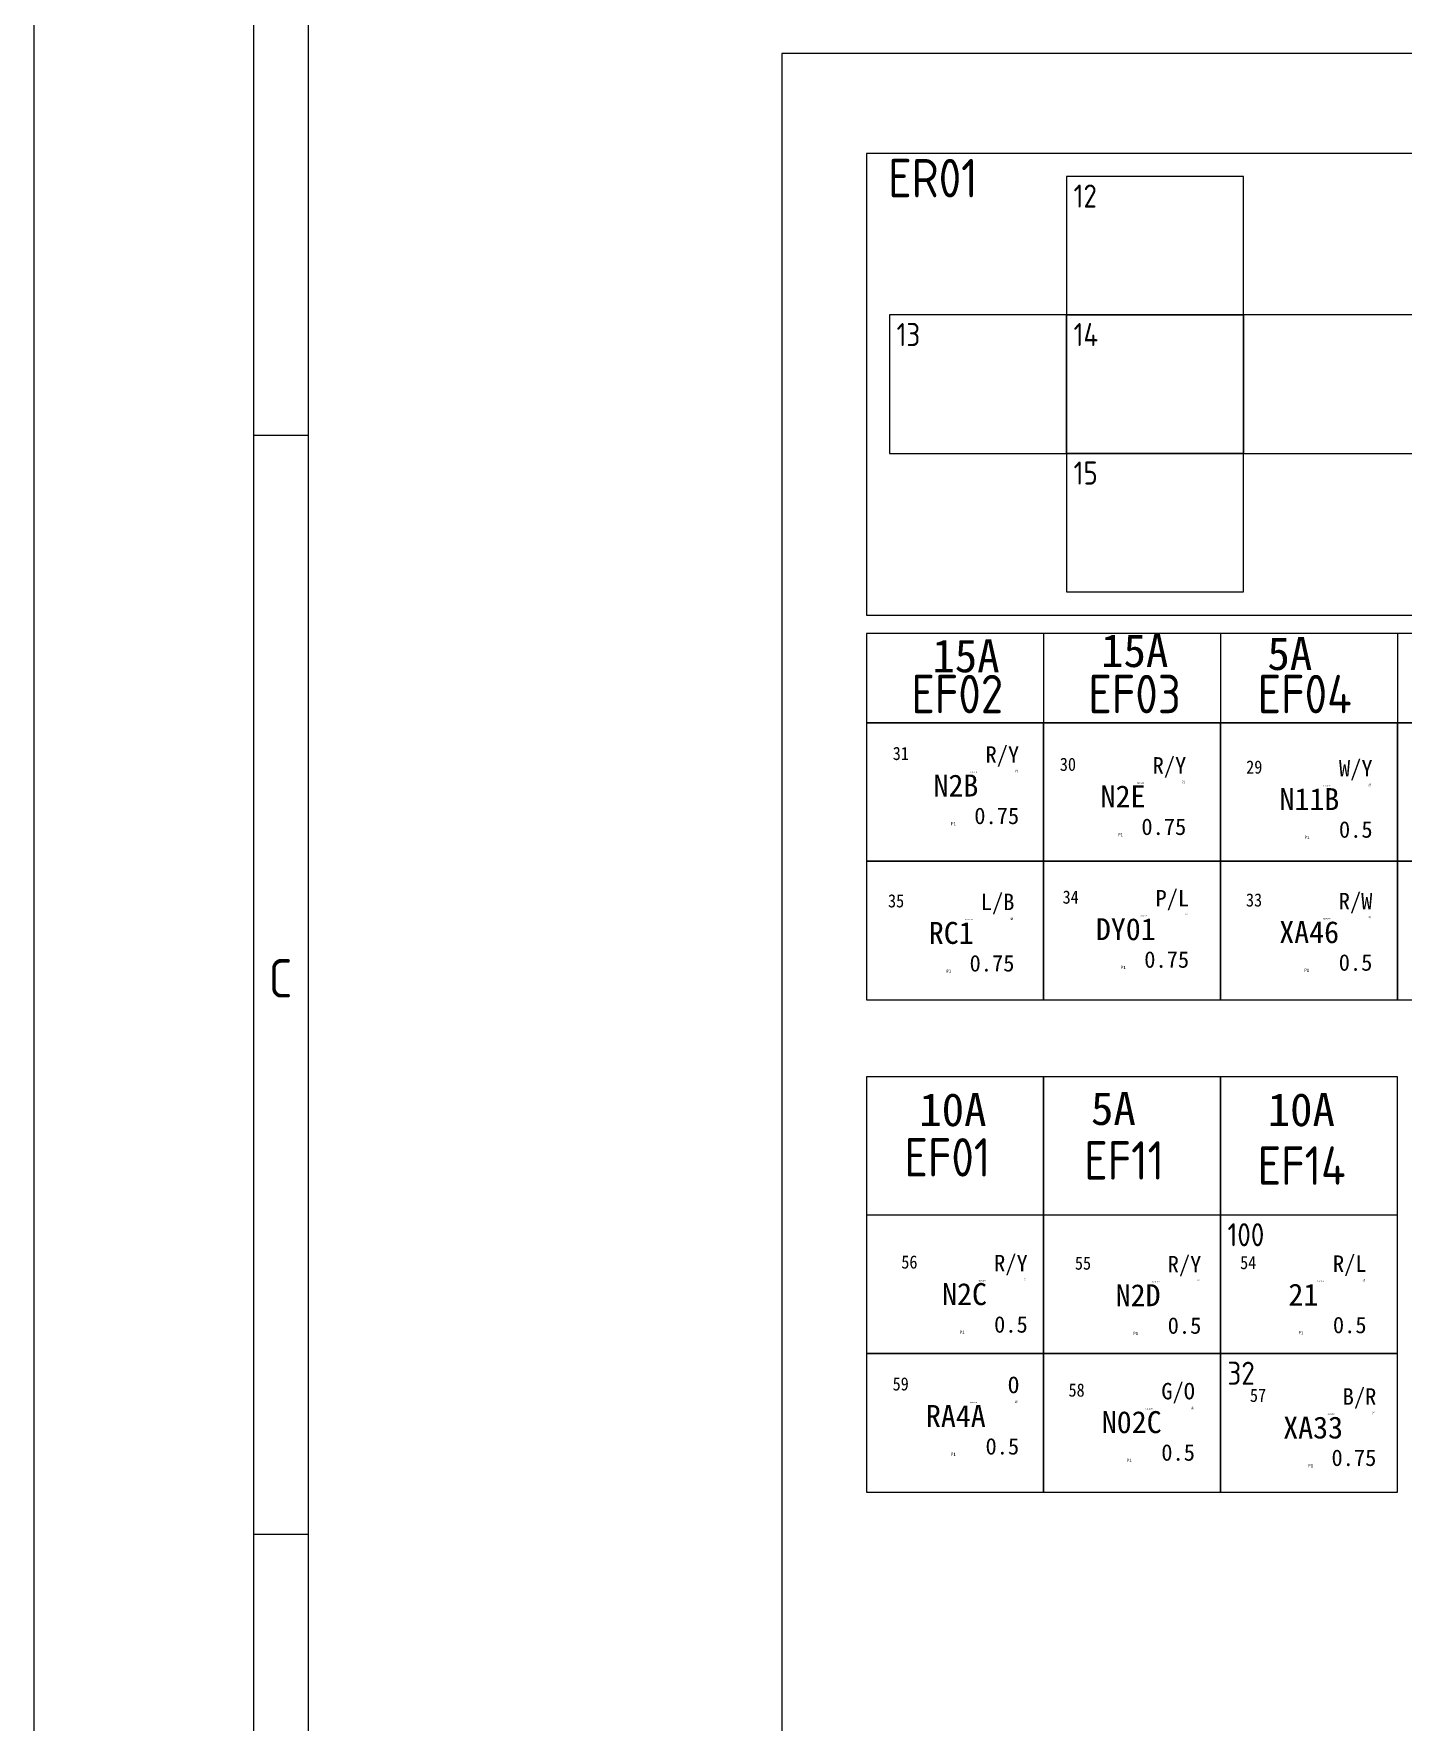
# Model space of a CAD drawing. Header units: millimetres. Extents: x -2653 to 6698, y -4403 to -42.
# Drawn here: x -185.4 to -60.9, y -659.4 to -505.8 of the extents above; entities that cross this region are included whole.
import ezdxf
from ezdxf.enums import TextEntityAlignment as Align

# ---------------------------------------------------------------- set-up
doc = ezdxf.new("R2010")
doc.units = ezdxf.units.MM
doc.header["$MEASUREMENT"] = 0
doc.layers.add('4', color=4, linetype='Continuous')
doc.layers.add('轮廓线', color=7, linetype='Continuous')
for name, color, linetype, plot in [('隐藏-剥皮长度', 2, 'Continuous', False), ('隐藏-加余量', 1, 'Continuous', False), ('隐藏-备注', 1, 'Continuous', False), ('隐藏-孔位', 1, 'Continuous', False), ('隐藏-对应端子', 2, 'Continuous', False), ('隐藏-规格', 1, 'Continuous', False), ('隐藏-辅助信息', 3, 'Continuous', False), ('隐藏-防水栓', 2, 'Continuous', False)]:
    doc.layers.add(name, color=color, linetype=linetype, plot=plot)
doc.styles.add('CL', font='', dxfattribs={"height": 2})
doc.styles.add('GBHZ', font='gbenor.shx', dxfattribs={"bigfont": 'gbcbig.shx'})
doc.styles.add('灯泡', font='', dxfattribs={"width": 0.7})
doc.styles.add('辽宁天海', font='', dxfattribs={"width": 0.7})
doc.styles.get('CL').set_extended_font_data('SimSun')
doc.styles.get('灯泡').set_extended_font_data('NSimSun')
doc.styles.get('辽宁天海').set_extended_font_data('NSimSun')

# ---------------------------------------------------------------- blocks, each defined once
blk = doc.blocks.new('06A0TK')
for p, q in [((20, 636), (25, 636)), ((20, 536), (25, 536))]:
    blk.add_line(p, q)
for points in [[(0, 0), (1189, 0), (1189, 841), (0, 841)], [(1184, 5), (20, 5), (20, 836), (1184, 836)]]:
    blk.add_lwpolyline(points, close=True)
at = {"layer": '4'}
blk.add_lwpolyline([(1179, 10), (25, 10), (25, 831), (1179, 831)], close=True, dxfattribs=at)
at = {"style": 'GBHZ'}
blk.add_text('C', height=3.5, dxfattribs=at).set_placement((21.37, 584.82))
blk = doc.blocks.new('图框')
at = {"color": 0}
blk.add_blockref('06A0TK', (-348, 0), dxfattribs=at)
at = {"color": 0, "style": '灯泡', "flags": 12}
blk.add_attdef('线束型号', text='', height=4, dxfattribs=at).set_placement((798.5, 45), align=Align.MIDDLE_CENTER)
at = {"color": 0, "style": '灯泡', "width": 0.9, "flags": 12}
for tag, height, p in [('线束名称', 5, (733.5, 40)), ('适用车型', 3, (808.5, 37.5)), ('方案号', 3, (808.5, 32.5)), ('图纸日期', 3, (808.5, 27.5)), ('公司名', 5, (728.5, 20)), ('通知书', 3, (808.5, 22.5)), ('识别号', 3, (808.5, 17.5)), ('图幅', 3, (789.75, 12.5)), ('质量', 3, (822.25, 12.5))]:
    blk.add_attdef(tag, text='', height=height, dxfattribs=at).set_placement(p, align=Align.MIDDLE_CENTER)
blk = doc.blocks.new('电线2')
at = {"layer": '轮廓线', "color": 7, "style": 'CL', "flags": 4}
for tag, p in [('颜色', (5.88, 2.8)), ('线径', (5.88, -2.78))]:
    blk.add_attdef(tag, text='', height=1.5, dxfattribs=at).set_placement(p, align=Align.MIDDLE_RIGHT)
blk.add_attdef('线号', text='', height=2, dxfattribs=at).set_placement((0.13, -0.02), align=Align.MIDDLE_CENTER)
at = {"layer": '隐藏-剥皮长度', "color": 2, "style": 'CL', "width": 0.9, "flags": 4}
blk.add_attdef('剥皮', text='', height=0.1, dxfattribs=at).set_placement((5.74, 1.22), align=Align.MIDDLE_RIGHT)
at = {"layer": '隐藏-加余量', "color": 1, "style": 'CL', "width": 0.9, "flags": 4}
blk.add_attdef('加余量', text='', height=0.1, dxfattribs=at).set_placement((5.74, 1.36), align=Align.MIDDLE_RIGHT)
at = {"layer": '隐藏-备注', "color": 1, "style": 'CL', "width": 0.9, "flags": 5}
blk.add_attdef('备注', text='', height=0.1, dxfattribs=at).set_placement((3.7, -1.38), align=Align.MIDDLE_CENTER)
at = {"layer": '隐藏-孔位', "color": 6, "style": 'CL', "width": 0.9, "flags": 4}
blk.add_attdef('孔位', text='', height=1.2, dxfattribs=at).set_placement((-5.62, 2.91), align=Align.MIDDLE_LEFT)
at = {"layer": '隐藏-对应端子', "color": 2, "style": 'CL', "width": 0.9, "flags": 4}
blk.add_attdef('对应簧片', text='', height=0.1, dxfattribs=at).set_placement((2.06, 1.21), align=Align.MIDDLE_RIGHT)
at = {"layer": '隐藏-规格', "color": 1, "style": 'CL', "width": 0.9, "flags": 5}
blk.add_attdef('规格', text='', height=0.2, dxfattribs=at).set_placement((5.74, -1.39), align=Align.MIDDLE_RIGHT)
at = {"layer": '隐藏-辅助信息', "color": 2, "style": 'CL', "width": 0.9, "flags": 5}
for tag, p in [('辅助', (3.7, 1.51)), ('标识管', (3.7, -1.14))]:
    blk.add_attdef(tag, text='', height=0.1, dxfattribs=at).set_placement(p, align=Align.MIDDLE_CENTER)
at = {"layer": '隐藏-辅助信息', "color": 3, "style": 'CL', "width": 0.9, "flags": 5}
for tag, p in [('供方编码', (3.7, 1.24)), ('编码', (3.7, 1.37))]:
    blk.add_attdef(tag, text='', height=0.1, dxfattribs=at).set_placement(p, align=Align.MIDDLE_CENTER)
for tag, p in [('线种', (2.06, -1.26)), ('工位', (2.06, -1.38))]:
    blk.add_attdef(tag, text='', height=0.1, dxfattribs=at).set_placement(p, align=Align.MIDDLE_RIGHT)
at = {"layer": '隐藏-辅助信息', "color": 1, "style": 'CL', "width": 0.9, "flags": 5}
blk.add_attdef('选项', text='', height=0.1, dxfattribs=at).set_placement((3.7, -1.26), align=Align.MIDDLE_CENTER)
at = {"layer": '隐藏-辅助信息', "color": 4, "style": 'CL', "width": 0.9, "flags": 4}
blk.add_attdef('位置', text='', height=0.3, dxfattribs=at).set_placement((-0.09, -3.49), align=Align.MIDDLE_CENTER)
at = {"layer": '隐藏-防水栓', "color": 2, "style": 'CL', "width": 0.9, "flags": 4}
blk.add_attdef('防水栓', text='', height=0.1, dxfattribs=at).set_placement((2.06, 1.36), align=Align.MIDDLE_RIGHT)

msp = doc.modelspace()

# ---------------------------------------------------------------- linework, layer by layer
at = {"color": 0, "linetype": 'Continuous'}
for p, q in [((171.72, -507.55), (-117.38, -507.55)), ((-117.38, -507.55), (-117.38, -834.45)), ((-57.18, -516.65), (-109.68, -516.65)), ((-109.68, -516.65), (-109.68, -558.65)), ((-75.38, -518.75), (-91.48, -518.75)), ((-91.48, -518.75), (-91.48, -531.35)), ((-75.38, -531.35), (-75.38, -518.75)), ((-91.48, -531.35), (-107.58, -531.35)), ((-107.58, -531.35), (-107.58, -543.95)), ((-91.48, -531.35), (-75.38, -531.35)), ((-91.48, -543.95), (-91.48, -531.35)), ((-75.38, -531.35), (-91.48, -531.35)), ((-91.48, -531.35), (-91.48, -543.95)), ((-59.28, -531.35), (-75.38, -531.35)), ((-75.38, -531.35), (-75.38, -543.95)), ((-75.38, -543.95), (-75.38, -531.35)), ((-107.58, -543.95), (-91.48, -543.95)), ((-75.38, -543.95), (-91.48, -543.95)), ((-91.48, -543.95), (-91.48, -556.55)), ((-91.48, -543.95), (-75.38, -543.95)), ((-75.38, -556.55), (-75.38, -543.95)), ((-75.38, -543.95), (-59.28, -543.95)), ((-91.48, -556.55), (-75.38, -556.55)), ((-109.68, -558.65), (-57.18, -558.65)), ((-93.58, -560.34), (-93.58, -581.05)), ((-77.48, -560.34), (-77.48, -581.05)), ((-61.38, -560.34), (-61.38, -581.05)), ((-93.58, -568.45), (-109.68, -568.45)), ((-109.68, -568.45), (-109.68, -581.05)), ((-93.58, -581.05), (-93.58, -568.45)), ((-77.48, -568.45), (-93.58, -568.45)), ((-77.48, -581.05), (-77.48, -568.45)), ((-61.38, -568.45), (-77.48, -568.45)), ((-61.38, -581.05), (-61.38, -568.45)), ((-45.28, -568.45), (-61.38, -568.45)), ((-93.58, -581.05), (-109.68, -581.05)), ((-109.68, -581.05), (-109.68, -593.65)), ((-109.68, -581.05), (-93.58, -581.05)), ((-93.58, -593.65), (-93.58, -581.05)), ((-77.48, -581.05), (-93.58, -581.05)), ((-93.58, -581.05), (-93.58, -593.65)), ((-93.58, -581.05), (-77.48, -581.05)), ((-77.48, -593.65), (-77.48, -581.05)), ((-61.38, -581.05), (-77.48, -581.05)), ((-77.48, -581.05), (-77.48, -593.65)), ((-77.48, -581.05), (-61.38, -581.05)), ((-61.38, -593.65), (-61.38, -581.05)), ((-45.28, -581.05), (-61.38, -581.05)), ((-61.38, -581.05), (-61.38, -593.65)), ((-61.38, -581.05), (-45.28, -581.05)), ((-109.68, -593.65), (-93.58, -593.65)), ((-93.58, -593.65), (-77.48, -593.65)), ((-77.48, -593.65), (-61.38, -593.65)), ((-61.38, -593.65), (-45.28, -593.65)), ((-93.58, -600.65), (-109.68, -600.65)), ((-109.68, -600.65), (-109.68, -613.25)), ((-93.58, -613.25), (-93.58, -600.65)), ((-77.48, -600.65), (-93.58, -600.65)), ((-93.58, -600.65), (-93.58, -613.25)), ((-77.48, -613.25), (-77.48, -600.65)), ((-61.38, -600.65), (-77.48, -600.65)), ((-77.48, -600.65), (-77.48, -613.25)), ((-61.38, -613.25), (-61.38, -600.65)), ((-93.58, -613.25), (-109.68, -613.25)), ((-109.68, -613.25), (-109.68, -625.85)), ((-93.58, -625.85), (-93.58, -613.25)), ((-77.48, -613.25), (-93.58, -613.25)), ((-93.58, -613.25), (-93.58, -625.85)), ((-77.48, -625.85), (-77.48, -613.25)), ((-61.38, -613.25), (-77.48, -613.25)), ((-77.48, -613.25), (-77.48, -625.85)), ((-61.38, -625.85), (-61.38, -613.25)), ((-93.58, -625.85), (-109.68, -625.85)), ((-109.68, -625.85), (-109.68, -638.45)), ((-109.68, -625.85), (-93.58, -625.85)), ((-93.58, -638.45), (-93.58, -625.85)), ((-77.48, -625.85), (-93.58, -625.85)), ((-93.58, -625.85), (-93.58, -638.45)), ((-93.58, -625.85), (-77.48, -625.85)), ((-77.48, -638.45), (-77.48, -625.85)), ((-61.38, -625.85), (-77.48, -625.85)), ((-77.48, -625.85), (-77.48, -638.45)), ((-77.48, -625.85), (-61.38, -625.85)), ((-61.38, -638.45), (-61.38, -625.85)), ((-109.68, -638.45), (-93.58, -638.45)), ((-93.58, -638.45), (-77.48, -638.45)), ((-77.48, -638.45), (-61.38, -638.45))]:
    msp.add_line(p, q, dxfattribs=at)
at = {"color": 0}
msp.add_lwpolyline([(-109.68, -568.45), (-45.28, -568.45), (-45.28, -560.34), (-109.68, -560.34)], close=True, dxfattribs=at)

# ---------------------------------------------------------------- block references
msp.add_blockref('图框', (162.57, -1178.27))
at = {"color": 0, "lineweight": -3}
ref = msp.add_blockref('电线2', (-101.67, -574.14), dxfattribs=at)
ref.add_attrib('线号', 'N2B', dxfattribs={"layer": '轮廓线', "color": 7, "height": 2, "style": 'CL'}).set_placement((-101.55, -574.16), align=Align.MIDDLE_CENTER)
ref.add_attrib('线径', '0.75', dxfattribs={"layer": '轮廓线', "color": 7, "height": 1.5, "style": 'CL'}).set_placement((-95.8, -576.92), align=Align.MIDDLE_RIGHT)
ref.add_attrib('颜色', 'R/Y', dxfattribs={"layer": '轮廓线', "color": 7, "height": 1.5, "style": 'CL'}).set_placement((-95.8, -571.34), align=Align.MIDDLE_RIGHT)
ref.add_attrib('孔位', '31', dxfattribs={"layer": '隐藏-孔位', "color": 6, "height": 1.2, "style": 'CL', "width": 0.9}).set_placement((-107.3, -571.24), align=Align.MIDDLE_LEFT)
ref.add_attrib('剥皮', '4.0', dxfattribs={"layer": '隐藏-剥皮长度', "color": 2, "height": 0.1, "style": 'CL', "width": 0.9}).set_placement((-95.93, -572.92), align=Align.MIDDLE_RIGHT)
ref.add_attrib('对应簧片', 'M22002549', dxfattribs={"layer": '隐藏-对应端子', "color": 2, "height": 0.1, "style": 'CL', "width": 0.9}).set_placement((-99.62, -572.94), align=Align.MIDDLE_RIGHT)
ref.add_attrib('加余量', '220', dxfattribs={"layer": '隐藏-加余量', "color": 1, "height": 0.1, "style": 'CL', "width": 0.9}).set_placement((-95.93, -572.78), align=Align.MIDDLE_RIGHT)
ref.add_attrib('位置', 'P1', dxfattribs={"layer": '隐藏-辅助信息', "color": 4, "height": 0.3, "style": 'CL', "width": 0.9}).set_placement((-101.77, -577.63), align=Align.MIDDLE_CENTER)
ref = msp.add_blockref('电线2', (-86.48, -575.14), dxfattribs=at)
ref.add_attrib('线号', 'N2E', dxfattribs={"layer": '轮廓线', "color": 7, "height": 2, "style": 'CL'}).set_placement((-86.35, -575.15), align=Align.MIDDLE_CENTER)
ref.add_attrib('线径', '0.75', dxfattribs={"layer": '轮廓线', "color": 7, "height": 1.5, "style": 'CL'}).set_placement((-80.6, -577.91), align=Align.MIDDLE_RIGHT)
ref.add_attrib('颜色', 'R/Y', dxfattribs={"layer": '轮廓线', "color": 7, "height": 1.5, "style": 'CL'}).set_placement((-80.6, -572.33), align=Align.MIDDLE_RIGHT)
ref.add_attrib('孔位', '30', dxfattribs={"layer": '隐藏-孔位', "color": 6, "height": 1.2, "style": 'CL', "width": 0.9}).set_placement((-92.1, -572.23), align=Align.MIDDLE_LEFT)
ref.add_attrib('剥皮', '4.0', dxfattribs={"layer": '隐藏-剥皮长度', "color": 2, "height": 0.1, "style": 'CL', "width": 0.9}).set_placement((-80.74, -573.91), align=Align.MIDDLE_RIGHT)
ref.add_attrib('对应簧片', 'M22002549', dxfattribs={"layer": '隐藏-对应端子', "color": 2, "height": 0.1, "style": 'CL', "width": 0.9}).set_placement((-84.42, -573.93), align=Align.MIDDLE_RIGHT)
ref.add_attrib('加余量', '215', dxfattribs={"layer": '隐藏-加余量', "color": 1, "height": 0.1, "style": 'CL', "width": 0.9}).set_placement((-80.74, -573.77), align=Align.MIDDLE_RIGHT)
ref.add_attrib('位置', 'P1', dxfattribs={"layer": '隐藏-辅助信息', "color": 4, "height": 0.3, "style": 'CL', "width": 0.9}).set_placement((-86.57, -578.63), align=Align.MIDDLE_CENTER)
at = {"lineweight": 0}
ref = msp.add_blockref('电线2', (-69.53, -575.39), dxfattribs=at)
ref.add_attrib('线号', 'N11B', dxfattribs={"layer": '轮廓线', "color": 7, "height": 2, "style": 'CL'}).set_placement((-69.4, -575.4), align=Align.MIDDLE_CENTER)
ref.add_attrib('线径', '0.5', dxfattribs={"layer": '轮廓线', "color": 7, "height": 1.5, "style": 'CL'}).set_placement((-63.65, -578.16), align=Align.MIDDLE_RIGHT)
ref.add_attrib('颜色', 'W/Y', dxfattribs={"layer": '轮廓线', "color": 7, "height": 1.5, "style": 'CL'}).set_placement((-63.65, -572.58), align=Align.MIDDLE_RIGHT)
ref.add_attrib('孔位', '29', dxfattribs={"layer": '隐藏-孔位', "color": 6, "height": 1.2, "style": 'CL', "width": 0.9}).set_placement((-75.15, -572.48), align=Align.MIDDLE_LEFT)
ref.add_attrib('剥皮', '剥皮', dxfattribs={"layer": '隐藏-剥皮长度', "color": 2, "height": 0.1, "style": 'CL', "width": 0.9}).set_placement((-63.78, -574.16), align=Align.MIDDLE_RIGHT)
ref.add_attrib('对应簧片', 'M22002549', dxfattribs={"layer": '隐藏-对应端子', "color": 2, "height": 0.1, "style": 'CL', "width": 0.9}).set_placement((-67.47, -574.18), align=Align.MIDDLE_RIGHT)
ref.add_attrib('加余量', '210', dxfattribs={"layer": '隐藏-加余量', "color": 1, "height": 0.1, "style": 'CL', "width": 0.9}).set_placement((-63.78, -574.02), align=Align.MIDDLE_RIGHT)
ref.add_attrib('位置', 'P1', dxfattribs={"layer": '隐藏-辅助信息', "color": 4, "height": 0.3, "style": 'CL', "width": 0.9}).set_placement((-69.62, -578.88), align=Align.MIDDLE_CENTER)
at = {"lineweight": -3}
ref = msp.add_blockref('电线2', (-86.22, -587.21), dxfattribs=at)
ref.add_attrib('线号', 'DY01', dxfattribs={"layer": '轮廓线', "color": 7, "height": 2, "style": 'CL'}).set_placement((-86.1, -587.23), align=Align.MIDDLE_CENTER)
ref.add_attrib('线径', '0.75', dxfattribs={"layer": '轮廓线', "color": 7, "height": 1.5, "style": 'CL'}).set_placement((-80.34, -589.99), align=Align.MIDDLE_RIGHT)
ref.add_attrib('颜色', 'P/L', dxfattribs={"layer": '轮廓线', "color": 7, "height": 1.5, "style": 'CL'}).set_placement((-80.34, -584.41), align=Align.MIDDLE_RIGHT)
ref.add_attrib('孔位', '34', dxfattribs={"layer": '隐藏-孔位', "color": 6, "height": 1.2, "style": 'CL', "width": 0.9}).set_placement((-91.85, -584.31), align=Align.MIDDLE_LEFT)
ref.add_attrib('剥皮', '4.0', dxfattribs={"layer": '隐藏-剥皮长度', "color": 2, "height": 0.1, "style": 'CL', "width": 0.9}).set_placement((-80.48, -585.99), align=Align.MIDDLE_RIGHT)
ref.add_attrib('对应簧片', 'M22002549', dxfattribs={"layer": '隐藏-对应端子', "color": 2, "height": 0.1, "style": 'CL', "width": 0.9}).set_placement((-84.17, -586.01), align=Align.MIDDLE_RIGHT)
ref.add_attrib('加余量', '215', dxfattribs={"layer": '隐藏-加余量', "color": 1, "height": 0.1, "style": 'CL', "width": 0.9}).set_placement((-80.48, -585.85), align=Align.MIDDLE_RIGHT)
ref.add_attrib('位置', 'P1', dxfattribs={"layer": '隐藏-辅助信息', "color": 4, "height": 0.3, "style": 'CL', "width": 0.9}).set_placement((-86.32, -590.71), align=Align.MIDDLE_CENTER)
ref = msp.add_blockref('电线2', (-102.11, -587.55))
ref.add_attrib('线号', 'RC1', dxfattribs={"layer": '轮廓线', "color": 7, "height": 2, "style": 'CL'}).set_placement((-101.98, -587.57), align=Align.MIDDLE_CENTER)
ref.add_attrib('线径', '0.75', dxfattribs={"layer": '轮廓线', "color": 7, "height": 1.5, "style": 'CL'}).set_placement((-96.23, -590.33), align=Align.MIDDLE_RIGHT)
ref.add_attrib('颜色', 'L/B', dxfattribs={"layer": '轮廓线', "color": 7, "height": 1.5, "style": 'CL'}).set_placement((-96.23, -584.75), align=Align.MIDDLE_RIGHT)
ref.add_attrib('孔位', '35', dxfattribs={"layer": '隐藏-孔位', "color": 6, "height": 1.2, "style": 'CL', "width": 0.9}).set_placement((-107.73, -584.65), align=Align.MIDDLE_LEFT)
ref.add_attrib('剥皮', '剥皮', dxfattribs={"layer": '隐藏-剥皮长度', "color": 2, "height": 0.1, "style": 'CL', "width": 0.9}).set_placement((-96.36, -586.33), align=Align.MIDDLE_RIGHT)
ref.add_attrib('对应簧片', 'M22002549', dxfattribs={"layer": '隐藏-对应端子', "color": 2, "height": 0.1, "style": 'CL', "width": 0.9}).set_placement((-100.05, -586.35), align=Align.MIDDLE_RIGHT)
ref.add_attrib('加余量', '220', dxfattribs={"layer": '隐藏-加余量', "color": 1, "height": 0.1, "style": 'CL', "width": 0.9}).set_placement((-96.36, -586.19), align=Align.MIDDLE_RIGHT)
ref.add_attrib('位置', 'P1', dxfattribs={"layer": '隐藏-辅助信息', "color": 4, "height": 0.3, "style": 'CL', "width": 0.9}).set_placement((-102.2, -591.05), align=Align.MIDDLE_CENTER)
ref = msp.add_blockref('电线2', (-69.55, -587.48), dxfattribs=at)
ref.add_attrib('线号', 'XA46', dxfattribs={"layer": '轮廓线', "color": 7, "height": 2, "style": 'CL'}).set_placement((-69.42, -587.5), align=Align.MIDDLE_CENTER)
ref.add_attrib('线径', '0.5', dxfattribs={"layer": '轮廓线', "color": 7, "height": 1.5, "style": 'CL'}).set_placement((-63.67, -590.26), align=Align.MIDDLE_RIGHT)
ref.add_attrib('颜色', 'R/W', dxfattribs={"layer": '轮廓线', "color": 7, "height": 1.5, "style": 'CL'}).set_placement((-63.67, -584.68), align=Align.MIDDLE_RIGHT)
ref.add_attrib('孔位', '33', dxfattribs={"layer": '隐藏-孔位', "color": 6, "height": 1.2, "style": 'CL', "width": 0.9}).set_placement((-75.17, -584.57), align=Align.MIDDLE_LEFT)
ref.add_attrib('剥皮', '4.0', dxfattribs={"layer": '隐藏-剥皮长度', "color": 2, "height": 0.1, "style": 'CL', "width": 0.9}).set_placement((-63.8, -586.26), align=Align.MIDDLE_RIGHT)
ref.add_attrib('对应簧片', 'M22002549', dxfattribs={"layer": '隐藏-对应端子', "color": 2, "height": 0.1, "style": 'CL', "width": 0.9}).set_placement((-67.49, -586.27), align=Align.MIDDLE_RIGHT)
ref.add_attrib('加余量', '210', dxfattribs={"layer": '隐藏-加余量', "color": 1, "height": 0.1, "style": 'CL', "width": 0.9}).set_placement((-63.8, -586.12), align=Align.MIDDLE_RIGHT)
ref.add_attrib('位置', 'P1', dxfattribs={"layer": '隐藏-辅助信息', "color": 4, "height": 0.3, "style": 'CL', "width": 0.9}).set_placement((-69.64, -590.97), align=Align.MIDDLE_CENTER)
at = {"color": 0, "lineweight": -3}
ref = msp.add_blockref('电线2', (-100.9, -620.42), dxfattribs=at)
ref.add_attrib('线号', 'N2C', dxfattribs={"layer": '轮廓线', "color": 7, "height": 2, "style": 'CL'}).set_placement((-100.77, -620.43), align=Align.MIDDLE_CENTER)
ref.add_attrib('线径', '0.5', dxfattribs={"layer": '轮廓线', "color": 7, "height": 1.5, "style": 'CL'}).set_placement((-95.02, -623.19), align=Align.MIDDLE_RIGHT)
ref.add_attrib('颜色', 'R/Y', dxfattribs={"layer": '轮廓线', "color": 7, "height": 1.5, "style": 'CL'}).set_placement((-95.02, -617.61), align=Align.MIDDLE_RIGHT)
ref.add_attrib('孔位', '56', dxfattribs={"layer": '隐藏-孔位', "color": 6, "height": 1.2, "style": 'CL', "width": 0.9}).set_placement((-106.52, -617.51), align=Align.MIDDLE_LEFT)
ref.add_attrib('剥皮', '4.0', dxfattribs={"layer": '隐藏-剥皮长度', "color": 2, "height": 0.1, "style": 'CL', "width": 0.9}).set_placement((-95.16, -619.19), align=Align.MIDDLE_RIGHT)
ref.add_attrib('对应簧片', 'M22002549', dxfattribs={"layer": '隐藏-对应端子', "color": 2, "height": 0.1, "style": 'CL', "width": 0.9}).set_placement((-98.84, -619.21), align=Align.MIDDLE_RIGHT)
ref.add_attrib('加余量', '210', dxfattribs={"layer": '隐藏-加余量', "color": 1, "height": 0.1, "style": 'CL', "width": 0.9}).set_placement((-95.16, -619.05), align=Align.MIDDLE_RIGHT)
ref.add_attrib('位置', 'P1', dxfattribs={"layer": '隐藏-辅助信息', "color": 4, "height": 0.3, "style": 'CL', "width": 0.9}).set_placement((-100.99, -623.91), align=Align.MIDDLE_CENTER)
ref = msp.add_blockref('电线2', (-85.1, -620.52), dxfattribs=at)
ref.add_attrib('线号', 'N2D', dxfattribs={"layer": '轮廓线', "color": 7, "height": 2, "style": 'CL'}).set_placement((-84.98, -620.53), align=Align.MIDDLE_CENTER)
ref.add_attrib('线径', '0.5', dxfattribs={"layer": '轮廓线', "color": 7, "height": 1.5, "style": 'CL'}).set_placement((-79.23, -623.29), align=Align.MIDDLE_RIGHT)
ref.add_attrib('颜色', 'R/Y', dxfattribs={"layer": '轮廓线', "color": 7, "height": 1.5, "style": 'CL'}).set_placement((-79.23, -617.71), align=Align.MIDDLE_RIGHT)
ref.add_attrib('孔位', '55', dxfattribs={"layer": '隐藏-孔位', "color": 6, "height": 1.2, "style": 'CL', "width": 0.9}).set_placement((-90.73, -617.61), align=Align.MIDDLE_LEFT)
ref.add_attrib('剥皮', '4.0', dxfattribs={"layer": '隐藏-剥皮长度', "color": 2, "height": 0.1, "style": 'CL', "width": 0.9}).set_placement((-79.36, -619.29), align=Align.MIDDLE_RIGHT)
ref.add_attrib('对应簧片', 'M22002549', dxfattribs={"layer": '隐藏-对应端子', "color": 2, "height": 0.1, "style": 'CL', "width": 0.9}).set_placement((-83.05, -619.31), align=Align.MIDDLE_RIGHT)
ref.add_attrib('加余量', '205', dxfattribs={"layer": '隐藏-加余量', "color": 1, "height": 0.1, "style": 'CL', "width": 0.9}).set_placement((-79.36, -619.15), align=Align.MIDDLE_RIGHT)
ref.add_attrib('位置', 'P1', dxfattribs={"layer": '隐藏-辅助信息', "color": 4, "height": 0.3, "style": 'CL', "width": 0.9}).set_placement((-85.2, -624.01), align=Align.MIDDLE_CENTER)
at = {"lineweight": -3}
ref = msp.add_blockref('电线2', (-70.07, -620.46), dxfattribs=at)
ref.add_attrib('线号', '21', dxfattribs={"layer": '轮廓线', "color": 7, "height": 2, "style": 'CL'}).set_placement((-69.95, -620.48), align=Align.MIDDLE_CENTER)
ref.add_attrib('线径', '0.5', dxfattribs={"layer": '轮廓线', "color": 7, "height": 1.5, "style": 'CL'}).set_placement((-64.2, -623.24), align=Align.MIDDLE_RIGHT)
ref.add_attrib('颜色', 'R/L', dxfattribs={"layer": '轮廓线', "color": 7, "height": 1.5, "style": 'CL'}).set_placement((-64.2, -617.66), align=Align.MIDDLE_RIGHT)
ref.add_attrib('孔位', '54', dxfattribs={"layer": '隐藏-孔位', "color": 6, "height": 1.2, "style": 'CL', "width": 0.9}).set_placement((-75.7, -617.56), align=Align.MIDDLE_LEFT)
ref.add_attrib('剥皮', '7.5', dxfattribs={"layer": '隐藏-剥皮长度', "color": 2, "height": 0.1, "style": 'CL', "width": 0.9}).set_placement((-64.33, -619.24), align=Align.MIDDLE_RIGHT)
ref.add_attrib('对应簧片', 'M22002549', dxfattribs={"layer": '隐藏-对应端子', "color": 2, "height": 0.1, "style": 'CL', "width": 0.9}).set_placement((-68.02, -619.26), align=Align.MIDDLE_RIGHT)
ref.add_attrib('加余量', '200', dxfattribs={"layer": '隐藏-加余量', "color": 1, "height": 0.1, "style": 'CL', "width": 0.9}).set_placement((-64.33, -619.1), align=Align.MIDDLE_RIGHT)
ref.add_attrib('位置', 'P1', dxfattribs={"layer": '隐藏-辅助信息', "color": 4, "height": 0.3, "style": 'CL', "width": 0.9}).set_placement((-70.17, -623.95), align=Align.MIDDLE_CENTER)
ref = msp.add_blockref('电线2', (-101.68, -631.51))
ref.add_attrib('线号', 'RA4A', dxfattribs={"layer": '轮廓线', "color": 7, "height": 2, "style": 'CL'}).set_placement((-101.56, -631.52), align=Align.MIDDLE_CENTER)
ref.add_attrib('线径', '0.5', dxfattribs={"layer": '轮廓线', "color": 7, "height": 1.5, "style": 'CL'}).set_placement((-95.8, -634.28), align=Align.MIDDLE_RIGHT)
ref.add_attrib('颜色', 'O', dxfattribs={"layer": '轮廓线', "color": 7, "height": 1.5, "style": 'CL'}).set_placement((-95.8, -628.7), align=Align.MIDDLE_RIGHT)
ref.add_attrib('孔位', '59', dxfattribs={"layer": '隐藏-孔位', "color": 6, "height": 1.2, "style": 'CL', "width": 0.9}).set_placement((-107.31, -628.6), align=Align.MIDDLE_LEFT)
ref.add_attrib('剥皮', '剥皮', dxfattribs={"layer": '隐藏-剥皮长度', "color": 2, "height": 0.1, "style": 'CL', "width": 0.9}).set_placement((-95.94, -630.28), align=Align.MIDDLE_RIGHT)
ref.add_attrib('对应簧片', 'M22002549', dxfattribs={"layer": '隐藏-对应端子', "color": 2, "height": 0.1, "style": 'CL', "width": 0.9}).set_placement((-99.63, -630.3), align=Align.MIDDLE_RIGHT)
ref.add_attrib('加余量', '210', dxfattribs={"layer": '隐藏-加余量', "color": 1, "height": 0.1, "style": 'CL', "width": 0.9}).set_placement((-95.94, -630.14), align=Align.MIDDLE_RIGHT)
ref.add_attrib('位置', 'P1', dxfattribs={"layer": '隐藏-辅助信息', "color": 4, "height": 0.3, "style": 'CL', "width": 0.9}).set_placement((-101.78, -635), align=Align.MIDDLE_CENTER)
ref = msp.add_blockref('电线2', (-85.68, -632.07))
ref.add_attrib('线号', 'N02C', dxfattribs={"layer": '轮廓线', "color": 7, "height": 2, "style": 'CL'}).set_placement((-85.56, -632.08), align=Align.MIDDLE_CENTER)
ref.add_attrib('线径', '0.5', dxfattribs={"layer": '轮廓线', "color": 7, "height": 1.5, "style": 'CL'}).set_placement((-79.81, -634.84), align=Align.MIDDLE_RIGHT)
ref.add_attrib('颜色', 'G/O', dxfattribs={"layer": '轮廓线', "color": 7, "height": 1.5, "style": 'CL'}).set_placement((-79.81, -629.26), align=Align.MIDDLE_RIGHT)
ref.add_attrib('孔位', '58', dxfattribs={"layer": '隐藏-孔位', "color": 6, "height": 1.2, "style": 'CL', "width": 0.9}).set_placement((-91.31, -629.16), align=Align.MIDDLE_LEFT)
ref.add_attrib('剥皮', '剥皮', dxfattribs={"layer": '隐藏-剥皮长度', "color": 2, "height": 0.1, "style": 'CL', "width": 0.9}).set_placement((-79.94, -630.85), align=Align.MIDDLE_RIGHT)
ref.add_attrib('对应簧片', 'M22002549', dxfattribs={"layer": '隐藏-对应端子', "color": 2, "height": 0.1, "style": 'CL', "width": 0.9}).set_placement((-83.63, -630.86), align=Align.MIDDLE_RIGHT)
ref.add_attrib('加余量', '205', dxfattribs={"layer": '隐藏-加余量', "color": 1, "height": 0.1, "style": 'CL', "width": 0.9}).set_placement((-79.94, -630.71), align=Align.MIDDLE_RIGHT)
ref.add_attrib('位置', 'P1', dxfattribs={"layer": '隐藏-辅助信息', "color": 4, "height": 0.3, "style": 'CL', "width": 0.9}).set_placement((-85.78, -635.56), align=Align.MIDDLE_CENTER)
ref = msp.add_blockref('电线2', (-69.19, -632.55), dxfattribs=at)
ref.add_attrib('线号', 'XA33', dxfattribs={"layer": '轮廓线', "color": 7, "height": 2, "style": 'CL'}).set_placement((-69.06, -632.57), align=Align.MIDDLE_CENTER)
ref.add_attrib('线径', '0.75', dxfattribs={"layer": '轮廓线', "color": 7, "height": 1.5, "style": 'CL'}).set_placement((-63.31, -635.32), align=Align.MIDDLE_RIGHT)
ref.add_attrib('颜色', 'B/R', dxfattribs={"layer": '轮廓线', "color": 7, "height": 1.5, "style": 'CL'}).set_placement((-63.31, -629.75), align=Align.MIDDLE_RIGHT)
ref.add_attrib('孔位', '57', dxfattribs={"layer": '隐藏-孔位', "color": 6, "height": 1.2, "style": 'CL', "width": 0.9}).set_placement((-74.81, -629.64), align=Align.MIDDLE_LEFT)
ref.add_attrib('剥皮', '14.0', dxfattribs={"layer": '隐藏-剥皮长度', "color": 2, "height": 0.1, "style": 'CL', "width": 0.9}).set_placement((-63.44, -631.33), align=Align.MIDDLE_RIGHT)
ref.add_attrib('对应簧片', 'M22002549', dxfattribs={"layer": '隐藏-对应端子', "color": 2, "height": 0.1, "style": 'CL', "width": 0.9}).set_placement((-67.13, -631.34), align=Align.MIDDLE_RIGHT)
ref.add_attrib('加余量', '200', dxfattribs={"layer": '隐藏-加余量', "color": 1, "height": 0.1, "style": 'CL', "width": 0.9}).set_placement((-63.44, -631.19), align=Align.MIDDLE_RIGHT)
ref.add_attrib('位置', 'P1', dxfattribs={"layer": '隐藏-辅助信息', "color": 4, "height": 0.3, "style": 'CL', "width": 0.9}).set_placement((-69.28, -636.04), align=Align.MIDDLE_CENTER)

# ---------------------------------------------------------------- texts
at = {"color": 0, "linetype": 'Continuous', "style": 'GBHZ'}
for s, height, p in [('ER01', 3.5, (-107.72, -520.65)), ('12', 2.1, (-90.85, -521.58)), ('13', 2.1, (-106.95, -534.18)), ('14', 2.1, (-90.85, -534.18)), ('15', 2.1, (-90.85, -546.78)), ('EF02', 3.5, (-105.61, -567.59)), ('EF03', 3.5, (-89.51, -567.59)), ('EF04', 3.5, (-74.11, -567.59)), ('EF01', 3.5, (-106.24, -609.74)), ('EF11', 3.5, (-89.89, -610.02)), ('EF14', 3.5, (-74.11, -610.49)), ('100', 2.1, (-76.85, -616.08)), ('32', 2.1, (-76.85, -628.68))]:
    msp.add_text(s, height=height, dxfattribs=at).set_placement(p)
at = {"layer": '轮廓线', "color": 1, "lineweight": 0, "char_height": 3, "width": 9.31, "attachment_point": 1, "style": '辽宁天海'}
for s, insert in [('{\\W1;15A}', (-88.35, -560.38)), ('{\\W1;5A}', (-73.22, -560.65)), ('{\\W1;15A}', (-103.7, -560.86)), ('{\\W1;10A}', (-104.89, -602.15)), ('{\\W1;5A}', (-89.27, -602.04)), ('{\\W1;10A}', (-73.2, -602.15))]:
    msp.add_mtext(s, dxfattribs=dict(at, insert=insert))

doc.saveas('drawing.dxf')
